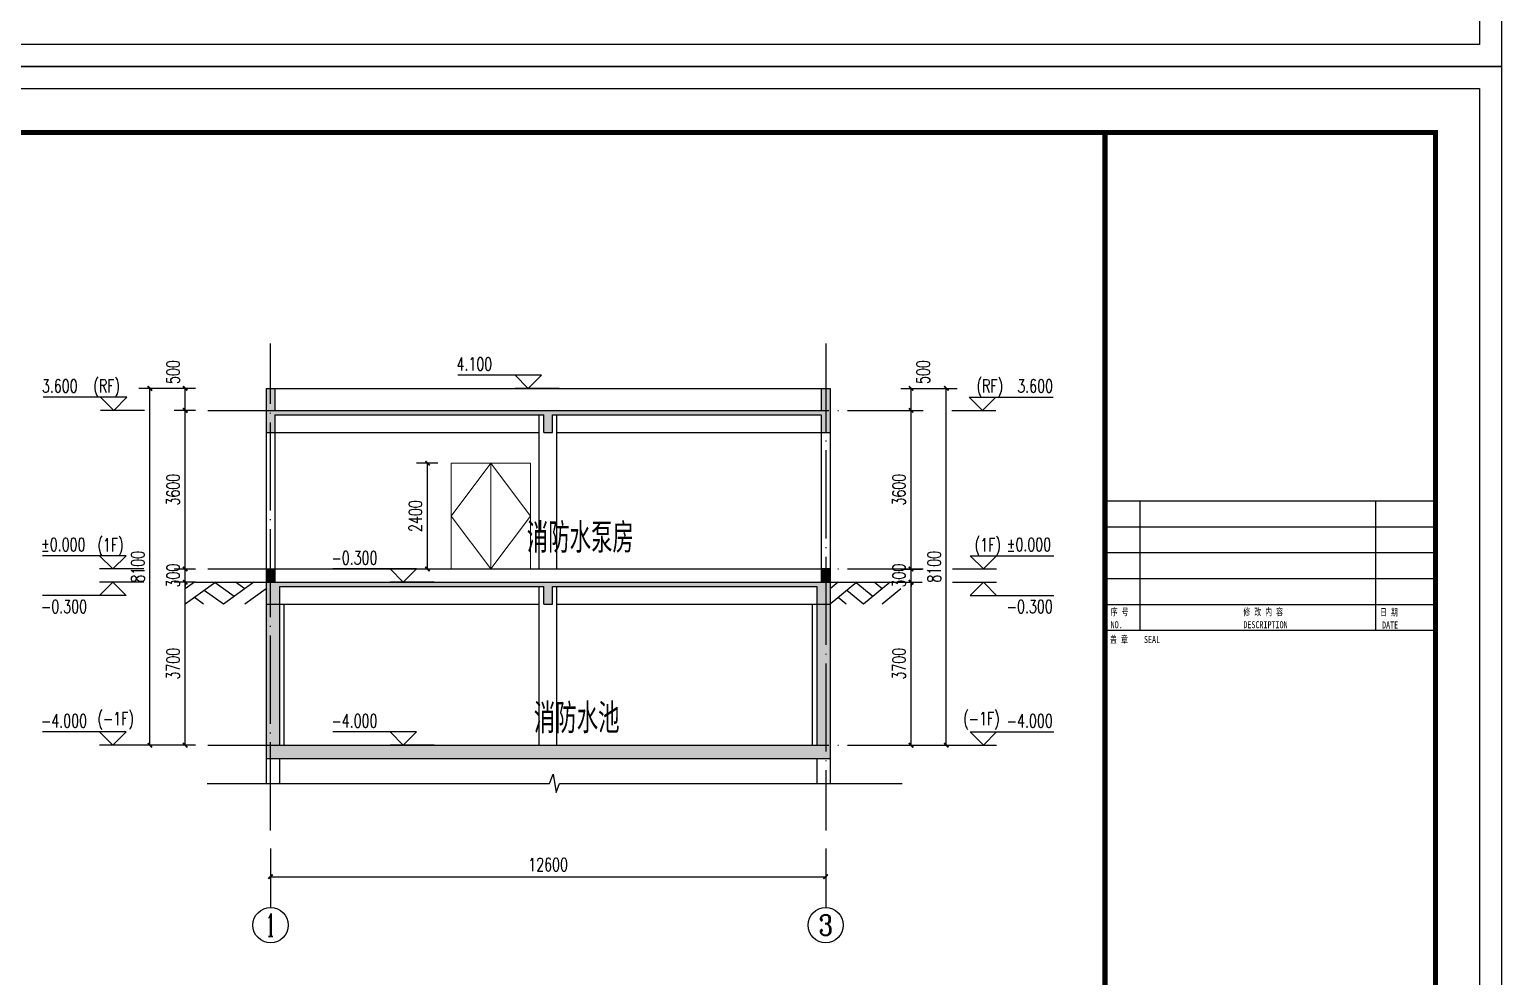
# Model space of a CAD drawing. Extents: x 19098 to 79498, y 3162 to 205862.
# Drawn here: x 46085 to 79498, y 68501 to 90001 of the extents above; entities that cross this region are included whole.
import ezdxf
from ezdxf.enums import TextEntityAlignment as Align

# ---------------------------------------------------------------- set-up
doc = ezdxf.new("R2010")
doc.units = 0
doc.header["$LTSCALE"] = 1000
doc.header["$MEASUREMENT"] = 0
doc.linetypes.add('DOTE', pattern=[2.42, 2, -0.2, 0.02, -0.2])
for name, color, linetype in [('2017_11-sheet-R$0$C-SHET-TTLB', 11, 'Continuous'), ('2017_11-sheet-R2$0$C-SHET-TTLB', 11, 'Continuous'), ('AXIS', 3, 'Continuous'), ('AXIS_TEXT', 7, 'Continuous'), ('C-SHET-TTLB', 11, 'Continuous'), ('DIM_ELEV', 3, 'Continuous'), ('DIM_SYMB', 3, 'Continuous'), ('DOTE', 1, 'Continuous'), ('PUB_DIM', 3, 'Continuous'), ('PUB_HATCH', 8, 'Continuous'), ('PUB_TEXT', 7, 'Continuous'), ('WALL', 9, 'Continuous')]:
    doc.layers.add(name, color=color, linetype=linetype)
doc.layers.add('WINDOW', color=4, linetype='Continuous', lineweight=9)
doc.styles.add('2017_11-sheet-R$0$SHEET-ECADI', font='simhei.ttf', dxfattribs={"width": 0.7})
doc.styles.add('2017_11-sheet-R2$0$SHEET-ECADI', font='simhei.ttf', dxfattribs={"width": 0.7})
doc.styles.add('_TCH_AXIS', font='COMPLEX', dxfattribs={"bigfont": 'GBCBIG'})
doc.styles.add('_TCH_DIM', font='SIMPLEX', dxfattribs={"bigfont": 'GBCBIG'})
doc.styles.add('_TCH_DIM_T3', font='SIMPLEX', dxfattribs={"width": 0.705882, "bigfont": 'GBCBIG'})
doc.styles.get("Standard").update_dxf_attribs({"font": 'gbenor.shx', "bigfont": 'gbcbig.shx'})
doc.dimstyles.new('_TCH_ARCH&&100', dxfattribs={"dimtxt": 297.5, "dimasz": 100, "dimexe": 250, "dimexo": 300, "dimgap": 126.25, "dimtad": 1, "dimdec": 0, "dimzin": 0, "dimdsep": 46, "dimtxsty": '_TCH_DIM_T3', "dimblk": 'ARCHTICK', "dimcen": 0.09, "dimclrt": 7, "dimazin": 2, "dimtfac": 1, "dimtdec": 0, "dimtix": 1, "dimtmove": 2, "dimatfit": 3, "dimfxl": 1, "dimtolj": 1, "dimtzin": 0, "dimarcsym": 0})

# ---------------------------------------------------------------- blocks, each defined once
blk = doc.blocks.new('2017_11-sheet-R', base_point=(415, 5))
at = {"layer": '2017_11-sheet-R$0$C-SHET-TTLB'}
blk.add_line((340, 292), (414.5, 292), dxfattribs=at)
at = {"layer": '2017_11-sheet-R$0$C-SHET-TTLB', "style": '2017_11-sheet-R$0$SHEET-ECADI', "width": 0.7}
blk.add_text('盖 章    SEAL', height=1.6, dxfattribs=at).set_placement((341.13, 289.12))
blk = doc.blocks.new('2017_11-sheet-R2', base_point=(415, 5))
at = {"layer": '2017_11-sheet-R2$0$C-SHET-TTLB'}
for p, q in [((340, 321.38), (414.5, 321.38)), ((347.91, 321.38), (347.91, 292)), ((401.42, 321.38), (401.42, 292)), ((340, 315.5), (414.5, 315.5)), ((340, 309.63), (414.5, 309.63)), ((340, 303.75), (414.5, 303.75)), ((340, 297.88), (414.5, 297.88)), ((340, 292), (414.5, 292))]:
    blk.add_line(p, q, dxfattribs=at)
at = {"layer": '2017_11-sheet-R2$0$C-SHET-TTLB', "style": '2017_11-sheet-R2$0$SHEET-ECADI', "width": 0.7}
for s, p in [('序 号', (341.27, 295.38)), ('NO.', (341.27, 292.47)), ('修 改 内 容', (371.39, 295.38)), ('DESCRIPTION', (371.39, 292.47)), ('日 期', (402.4, 295.3)), ('DATE', (402.87, 292.4))]:
    blk.add_text(s, height=1.6, dxfattribs=at).set_placement(p)
blk = doc.blocks.new('tukuang')
at = {"layer": 'C-SHET-TTLB'}
for points in [[(75902, 21920), (75902, -21080), (15502, -21080), (15502, 21920)], [(75402, 21420), (75402, -20580), (16002, -20580), (16002, 21420)]]:
    blk.add_lwpolyline(points, close=True, dxfattribs=at)
at = {"layer": 'C-SHET-TTLB', "const_width": 120}
blk.add_lwpolyline([(17842, 20420), (74402, 20420), (74402, -19580), (17842, -19580)], close=True, dxfattribs=at)
at = {"layer": 'C-SHET-TTLB'}
blk.add_lwpolyline([(66902, 20420, 120, 120, 0), (66902, -19580, 90, 90, 0)], format="xyseb", dxfattribs=at)
at = {"layer": 'C-SHET-TTLB', "xscale": 100, "yscale": 100, "zscale": 100}
for name in ['2017_11-sheet-R2', '2017_11-sheet-R']:
    blk.add_blockref(name, (74402, -19580), dxfattribs=at)
blk = doc.blocks.new('_ArchTick')
at = {"color": 0, "linetype": 'ByBlock', "const_width": 0.4}
blk.add_lwpolyline([(-0.5, -0.5), (0.5, 0.5)], dxfattribs=at)
blk = doc.blocks.new('*D156')
at = {"layer": 'Defpoints', "color": 0}
for p in [(55121, 80153), (55657, 80153), (55657, 77753)]:
    blk.add_point(p, dxfattribs=at)
at = {"layer": 'PUB_DIM', "color": 0, "lineweight": -2}
for p, q in [((55357, 80153), (54871, 80153)), ((55121, 77753), (55121, 80153)), ((55357, 77753), (54871, 77753))]:
    blk.add_line(p, q, dxfattribs=at)
at = {"layer": 'PUB_DIM', "color": 0, "lineweight": -2, "xscale": 100, "yscale": 100, "zscale": 100}
for p, rotation in [((55121, 80153), 90), ((55121, 77753), 270)]:
    blk.add_blockref('_ArchTick', p, dxfattribs=dict(at, rotation=rotation))
at = {"layer": 'PUB_DIM', "color": 7, "insert": (54846, 78953), "char_height": 297.5, "attachment_point": 5, "rotation": 90, "style": '_TCH_DIM_T3'}
blk.add_mtext('\\A1;2400', dxfattribs=at)
blk = doc.blocks.new('*D157')
at = {"layer": 'Defpoints', "color": 0}
for p in [(48820, 81853), (49851, 81853), (49851, 73753)]:
    blk.add_point(p, dxfattribs=at)
at = {"layer": 'PUB_DIM', "color": 0, "lineweight": -2}
for p, q in [((49551, 81853), (48570, 81853)), ((48820, 73753), (48820, 81853)), ((49551, 73753), (48570, 73753))]:
    blk.add_line(p, q, dxfattribs=at)
at = {"layer": 'PUB_DIM', "color": 0, "lineweight": -2, "xscale": 100, "yscale": 100, "zscale": 100}
for p, rotation in [((48820, 81853), 90), ((48820, 73753), 270)]:
    blk.add_blockref('_ArchTick', p, dxfattribs=dict(at, rotation=rotation))
at = {"layer": 'PUB_DIM', "color": 7, "insert": (48545, 77803), "char_height": 297.5, "attachment_point": 5, "rotation": 90, "style": '_TCH_DIM_T3'}
blk.add_mtext('\\A1;8100', dxfattribs=at)
blk = doc.blocks.new('*D246')
at = {"layer": 'Defpoints', "color": 0}
for p in [(49620, 77453), (50151, 77453), (50151, 73753)]:
    blk.add_point(p, dxfattribs=at)
at = {"layer": 'PUB_DIM', "color": 0, "lineweight": -2}
for p, q in [((49851, 77453), (49370, 77453)), ((49620, 73753), (49620, 77453)), ((49851, 73753), (49370, 73753))]:
    blk.add_line(p, q, dxfattribs=at)
at = {"layer": 'PUB_DIM', "color": 0, "lineweight": -2, "xscale": 100, "yscale": 100, "zscale": 100}
for p, rotation in [((49620, 77453), 90), ((49620, 73753), 270)]:
    blk.add_blockref('_ArchTick', p, dxfattribs=dict(at, rotation=rotation))
at = {"layer": 'PUB_DIM', "color": 7, "insert": (49345, 75603), "char_height": 297.5, "attachment_point": 5, "rotation": 90, "style": '_TCH_DIM_T3'}
blk.add_mtext('\\A1;3700', dxfattribs=at)
blk = doc.blocks.new('*D247')
at = {"layer": 'Defpoints', "color": 0}
for p in [(49620, 77753), (50151, 77753), (50151, 77453)]:
    blk.add_point(p, dxfattribs=at)
at = {"layer": 'PUB_DIM', "color": 0, "lineweight": -2}
for p, q in [((49620, 77753), (49620, 77853)), ((49851, 77753), (49370, 77753)), ((49620, 77453), (49620, 77753)), ((49851, 77453), (49370, 77453)), ((49620, 77453), (49620, 77353))]:
    blk.add_line(p, q, dxfattribs=at)
at = {"layer": 'PUB_DIM', "color": 0, "lineweight": -2, "xscale": 100, "yscale": 100, "zscale": 100}
for p, rotation in [((49620, 77753), 270), ((49620, 77453), 90)]:
    blk.add_blockref('_ArchTick', p, dxfattribs=dict(at, rotation=rotation))
at = {"layer": 'PUB_DIM', "color": 7, "insert": (49345, 77603), "char_height": 297.5, "attachment_point": 5, "rotation": 90, "style": '_TCH_DIM_T3'}
blk.add_mtext('\\A1;300', dxfattribs=at)
blk = doc.blocks.new('*D158')
at = {"layer": 'Defpoints', "color": 0}
for p in [(49620, 81353), (50151, 81353), (50151, 77753)]:
    blk.add_point(p, dxfattribs=at)
at = {"layer": 'PUB_DIM', "color": 0, "lineweight": -2}
for p, q in [((49851, 81353), (49370, 81353)), ((49620, 77753), (49620, 81353)), ((49851, 77753), (49370, 77753))]:
    blk.add_line(p, q, dxfattribs=at)
at = {"layer": 'PUB_DIM', "color": 0, "lineweight": -2, "xscale": 100, "yscale": 100, "zscale": 100}
for p, rotation in [((49620, 81353), 90), ((49620, 77753), 270)]:
    blk.add_blockref('_ArchTick', p, dxfattribs=dict(at, rotation=rotation))
at = {"layer": 'PUB_DIM', "color": 7, "insert": (49345, 79553), "char_height": 297.5, "attachment_point": 5, "rotation": 90, "style": '_TCH_DIM_T3'}
blk.add_mtext('\\A1;3600', dxfattribs=at)
blk = doc.blocks.new('*D159')
at = {"layer": 'Defpoints', "color": 0}
for p in [(49620, 81853), (50151, 81853), (50151, 81353)]:
    blk.add_point(p, dxfattribs=at)
at = {"layer": 'PUB_DIM', "color": 0, "lineweight": -2}
for p, q in [((49851, 81853), (49370, 81853)), ((49620, 81353), (49620, 81853)), ((49851, 81353), (49370, 81353))]:
    blk.add_line(p, q, dxfattribs=at)
at = {"layer": 'PUB_DIM', "color": 0, "lineweight": -2, "xscale": 100, "yscale": 100, "zscale": 100}
for p, rotation in [((49620, 81853), 90), ((49620, 81353), 270)]:
    blk.add_blockref('_ArchTick', p, dxfattribs=dict(at, rotation=rotation))
at = {"layer": 'PUB_DIM', "color": 7, "insert": (49345, 82223), "char_height": 297.5, "attachment_point": 5, "rotation": 90, "style": '_TCH_DIM_T3'}
blk.add_mtext('\\A1;500', dxfattribs=at)
blk = doc.blocks.new('*D160')
at = {"layer": 'AXIS', "color": 0, "lineweight": -2}
for p, q in [((51557, 71107), (51557, 70518)), ((64157, 71107), (64157, 70518)), ((51557, 70768), (64157, 70768))]:
    blk.add_line(p, q, dxfattribs=at)
at = {"layer": 'Defpoints', "color": 0}
for p in [(51557, 71407), (64157, 71407), (64157, 70768)]:
    blk.add_point(p, dxfattribs=at)
at = {"layer": 'AXIS', "color": 0, "lineweight": -2, "xscale": 100, "yscale": 100, "zscale": 100, "rotation": 180}
blk.add_blockref('_ArchTick', (51557, 70768), dxfattribs=at)
at = {"layer": 'AXIS', "color": 0, "lineweight": -2, "xscale": 100, "yscale": 100, "zscale": 100}
blk.add_blockref('_ArchTick', (64157, 70768), dxfattribs=at)
at = {"layer": 'AXIS', "color": 7, "insert": (57857, 71043), "char_height": 297.5, "attachment_point": 5, "style": '_TCH_DIM_T3'}
blk.add_mtext('\\A1;12600', dxfattribs=at)
blk = doc.blocks.new('$LinePat$素土夯实')
at = {"color": 0}
for p, q in [((0, -210), (210, 0)), ((120, -300), (420, 0)), ((420, 0), (608, -188)), ((495, -300), (795, 0)), ((615, 0), (705, -90)), ((315, -105), (502, -293)), ((210, -210), (300, -300)), ((705, -300), (795, -210))]:
    blk.add_line(p, q, dxfattribs=at)
blk = doc.blocks.new('*D273')
at = {"layer": 'Defpoints', "color": 0}
for p in [(65864, 81853), (66895, 81853), (65864, 73753)]:
    blk.add_point(p, dxfattribs=at)
at = {"layer": 'PUB_DIM', "color": 0, "lineweight": -2}
for p, q in [((66164, 81853), (67145, 81853)), ((66895, 73753), (66895, 81853)), ((66164, 73753), (67145, 73753))]:
    blk.add_line(p, q, dxfattribs=at)
at = {"layer": 'PUB_DIM', "color": 0, "lineweight": -2, "xscale": 100, "yscale": 100, "zscale": 100}
for p, rotation in [((66895, 81853), 90), ((66895, 73753), 270)]:
    blk.add_blockref('_ArchTick', p, dxfattribs=dict(at, rotation=rotation))
at = {"layer": 'PUB_DIM', "color": 7, "insert": (66620, 77803), "char_height": 297.5, "attachment_point": 5, "rotation": 90, "style": '_TCH_DIM_T3'}
blk.add_mtext('\\A1;8100', dxfattribs=at)
blk = doc.blocks.new('*D274')
at = {"layer": 'Defpoints', "color": 0}
for p in [(65564, 77453), (66095, 77453), (65564, 73753)]:
    blk.add_point(p, dxfattribs=at)
at = {"layer": 'PUB_DIM', "color": 0, "lineweight": -2}
for p, q in [((65864, 77453), (66345, 77453)), ((66095, 73753), (66095, 77453)), ((65864, 73753), (66345, 73753))]:
    blk.add_line(p, q, dxfattribs=at)
at = {"layer": 'PUB_DIM', "color": 0, "lineweight": -2, "xscale": 100, "yscale": 100, "zscale": 100}
for p, rotation in [((66095, 77453), 90), ((66095, 73753), 270)]:
    blk.add_blockref('_ArchTick', p, dxfattribs=dict(at, rotation=rotation))
at = {"layer": 'PUB_DIM', "color": 7, "insert": (65820, 75603), "char_height": 297.5, "attachment_point": 5, "rotation": 90, "style": '_TCH_DIM_T3'}
blk.add_mtext('\\A1;3700', dxfattribs=at)
blk = doc.blocks.new('*D275')
at = {"layer": 'Defpoints', "color": 0}
for p in [(65564, 77753), (66095, 77753), (65564, 77453)]:
    blk.add_point(p, dxfattribs=at)
at = {"layer": 'PUB_DIM', "color": 0, "lineweight": -2}
for p, q in [((66095, 77753), (66095, 77853)), ((65864, 77753), (66345, 77753)), ((66095, 77453), (66095, 77753)), ((65864, 77453), (66345, 77453)), ((66095, 77453), (66095, 77353))]:
    blk.add_line(p, q, dxfattribs=at)
at = {"layer": 'PUB_DIM', "color": 0, "lineweight": -2, "xscale": 100, "yscale": 100, "zscale": 100}
for p, rotation in [((66095, 77753), 270), ((66095, 77453), 90)]:
    blk.add_blockref('_ArchTick', p, dxfattribs=dict(at, rotation=rotation))
at = {"layer": 'PUB_DIM', "color": 7, "insert": (65820, 77603), "char_height": 297.5, "attachment_point": 5, "rotation": 90, "style": '_TCH_DIM_T3'}
blk.add_mtext('\\A1;300', dxfattribs=at)
blk = doc.blocks.new('*D276')
at = {"layer": 'Defpoints', "color": 0}
for p in [(65564, 81353), (66095, 81353), (65564, 77753)]:
    blk.add_point(p, dxfattribs=at)
at = {"layer": 'PUB_DIM', "color": 0, "lineweight": -2}
for p, q in [((65864, 81353), (66345, 81353)), ((66095, 77753), (66095, 81353)), ((65864, 77753), (66345, 77753))]:
    blk.add_line(p, q, dxfattribs=at)
at = {"layer": 'PUB_DIM', "color": 0, "lineweight": -2, "xscale": 100, "yscale": 100, "zscale": 100}
for p, rotation in [((66095, 81353), 90), ((66095, 77753), 270)]:
    blk.add_blockref('_ArchTick', p, dxfattribs=dict(at, rotation=rotation))
at = {"layer": 'PUB_DIM', "color": 7, "insert": (65820, 79553), "char_height": 297.5, "attachment_point": 5, "rotation": 90, "style": '_TCH_DIM_T3'}
blk.add_mtext('\\A1;3600', dxfattribs=at)
blk = doc.blocks.new('*D277')
at = {"layer": 'Defpoints', "color": 0}
for p in [(65564, 81853), (66095, 81853), (65564, 81353)]:
    blk.add_point(p, dxfattribs=at)
at = {"layer": 'PUB_DIM', "color": 0, "lineweight": -2}
for p, q in [((65864, 81853), (66345, 81853)), ((66095, 81353), (66095, 81853)), ((65864, 81353), (66345, 81353))]:
    blk.add_line(p, q, dxfattribs=at)
at = {"layer": 'PUB_DIM', "color": 0, "lineweight": -2, "xscale": 100, "yscale": 100, "zscale": 100}
for p, rotation in [((66095, 81853), 90), ((66095, 81353), 270)]:
    blk.add_blockref('_ArchTick', p, dxfattribs=dict(at, rotation=rotation))
at = {"layer": 'PUB_DIM', "color": 7, "insert": (66370, 82223), "char_height": 297.5, "attachment_point": 5, "rotation": 90, "style": '_TCH_DIM_T3'}
blk.add_mtext('\\A1;500', dxfattribs=at)

msp = doc.modelspace()

# ---------------------------------------------------------------- hatches: boundary and pattern name
at = {"layer": 'PUB_HATCH'}
h = msp.add_hatch(color=256, dxfattribs=at)
h.dxf.hatch_style = 1
h.paths.add_polyline_path([(64257.5, 81853.4), (64057.5, 81853.4), (64057.5, 81353.4), (51657.5, 81353.4), (51657.5, 81853.4), (51457.5, 81853.4), (51457.5, 80853.4), (51657.5, 80853.4), (51657.5, 81253.4), (57757.5, 81253.4), (57757.5, 80853.4), (57957.5, 80853.4), (57957.5, 81253.4), (64057.5, 81253.4), (64057.5, 80853.4), (64257.5, 80853.4)])
h = msp.add_hatch(color=256, dxfattribs=at)
h.dxf.hatch_style = 1
h.paths.add_polyline_path([(51657.5, 77753.4), (51457.5, 77753.4), (51457.5, 77453.4), (51657.5, 77453.4)])
h = msp.add_hatch(color=256, dxfattribs=at)
h.dxf.hatch_style = 1
h.paths.add_polyline_path([(64257.5, 77753.4), (64057.5, 77753.4), (64057.5, 77453.4), (64257.5, 77453.4)])
h = msp.add_hatch(color=256, dxfattribs=at)
h.dxf.hatch_style = 1
h.paths.add_polyline_path([(57957.5, 77353.4), (63957.5, 77353.4), (63957.5, 76953.4), (64257.5, 76953.4), (64257.5, 77453.4), (51457.5, 77453.4), (51457.5, 77153.4), (51457.5, 76953.4), (51757.5, 76953.4), (51757.5, 77353.4), (57757.5, 77353.4), (57757.5, 76953.4), (57957.5, 76953.4)])
h = msp.add_hatch(color=256, dxfattribs=at)
h.dxf.hatch_style = 1
h.paths.add_polyline_path([(64257.5, 77253.4), (63957.5, 77253.4), (63957.5, 73753.4), (51757.5, 73753.4), (51757.5, 77253.4), (51657.5, 77253.4), (51457.5, 77253.4), (51457.5, 73454.4), (64257.5, 73454.4)])

# ---------------------------------------------------------------- linework, layer by layer
at = {"layer": 'AXIS'}
for p, q in [((51557.5, 71407), (51557.5, 70068.2)), ((64157.5, 71407), (64157.5, 70068.2))]:
    msp.add_line(p, q, dxfattribs=at)
for centre in [(51557.5, 69668.2), (64157.5, 69668.2)]:
    msp.add_circle(centre, 400, dxfattribs=at)
at = {"layer": 'DIM_ELEV'}
for p, q in [((57708.1, 82153.4), (55808.1, 82153.4)), ((57408.1, 81853.4), (57108.1, 82153.4)), ((57408.1, 81853.4), (57708.1, 82153.4)), ((48298.1, 81653.4), (46398.1, 81653.4)), ((47998.1, 81353.4), (47698.1, 81653.4)), ((47998.1, 81353.4), (48298.1, 81653.4)), ((58108.1, 81853.4), (57108.1, 81853.4)), ((67716.9, 81353.4), (67416.9, 81653.4)), ((67416.9, 81653.4), (69316.9, 81653.4)), ((67716.9, 81353.4), (68016.9, 81653.4)), ((48698.1, 81353.4), (47698.1, 81353.4)), ((67016.9, 81353.4), (68016.9, 81353.4)), ((48278.4, 78053.4), (46378.4, 78053.4)), ((47978.4, 77753.4), (47678.4, 78053.4)), ((47978.4, 77753.4), (48278.4, 78053.4)), ((67736.6, 77753.4), (67436.6, 78053.4)), ((67436.6, 78053.4), (69336.6, 78053.4)), ((67736.6, 77753.4), (68036.6, 78053.4)), ((48678.4, 77753.4), (47678.4, 77753.4)), ((54869.7, 77753.4), (52969.7, 77753.4)), ((54569.7, 77453.4), (54269.7, 77753.4)), ((54569.7, 77453.4), (54869.7, 77753.4)), ((67036.6, 77753.4), (68036.6, 77753.4)), ((48678.4, 77453.4), (47678.4, 77453.4)), ((47978.4, 77453.4), (47678.4, 77153.4)), ((47978.4, 77453.4), (48278.4, 77153.4)), ((55269.7, 77453.4), (54269.7, 77453.4)), ((67036.6, 77453.4), (68036.6, 77453.4)), ((67736.6, 77453.4), (67436.6, 77153.4)), ((67736.6, 77453.4), (68036.6, 77153.4)), ((48278.4, 77153.4), (46378.4, 77153.4)), ((67436.6, 77153.4), (69336.6, 77153.4)), ((48278.4, 74053.4), (46378.4, 74053.4)), ((47978.4, 73753.4), (47678.4, 74053.4)), ((47978.4, 73753.4), (48278.4, 74053.4)), ((54869.7, 74053.4), (52969.7, 74053.4)), ((54569.7, 73753.4), (54269.7, 74053.4)), ((54569.7, 73753.4), (54869.7, 74053.4)), ((67736.6, 73753.4), (67436.6, 74053.4)), ((67436.6, 74053.4), (69336.6, 74053.4)), ((67736.6, 73753.4), (68036.6, 74053.4)), ((48678.4, 73753.4), (47678.4, 73753.4)), ((55269.7, 73753.4), (54269.7, 73753.4)), ((67036.6, 73753.4), (68036.6, 73753.4))]:
    msp.add_line(p, q, dxfattribs=at)
at = {"layer": 'DIM_SYMB'}
msp.add_lwpolyline([(50115.9, 72886.5), (57892.5, 72886.5), (57968.9, 73096.5), (58042.9, 72676.5), (58117.5, 72886.5), (65894, 72886.5)], dxfattribs=at)
at = {"layer": 'DOTE', "linetype": 'DOTE'}
for p, q in [((51557.5, 71820.5), (51557.5, 82868.8)), ((64157.5, 82868.8), (64157.5, 71820.5)), ((50131.4, 81353.4), (66366.2, 81353.4)), ((50131.4, 77753.4), (66366.2, 77753.4)), ((50131.4, 73753.4), (66366.2, 73753.4))]:
    msp.add_line(p, q, dxfattribs=at)
at = {"layer": 'WALL'}
for p, q in [((51457.5, 81853.4), (64257.5, 81853.4)), ((51457.5, 81853.4), (51457.5, 73454.4)), ((51657.5, 81853.4), (51657.5, 81353.4)), ((64057.5, 81853.4), (64057.5, 81353.4)), ((64257.5, 81853.4), (64257.5, 73454.4)), ((51457.5, 81353.4), (51457.5, 81053.4)), ((51657.5, 81353.4), (64057.5, 81353.4)), ((51657.5, 81253.4), (51657.5, 80853.4)), ((51657.5, 81253.4), (57757.5, 81253.4)), ((57657.5, 77753.4), (57657.5, 81253.4)), ((57757.5, 80853.4), (57757.5, 81253.4)), ((57957.5, 81253.4), (64057.5, 81253.4)), ((57957.5, 80853.4), (57957.5, 81253.4)), ((58057.5, 77753.4), (58057.5, 81253.4)), ((64057.5, 81253.4), (64057.5, 77453.4)), ((64057.5, 81253.4), (64057.5, 80853.4)), ((51457.5, 80853.4), (51657.5, 80853.4)), ((51657.5, 80853.4), (51657.5, 77453.4)), ((51657.5, 80853.4), (57657.5, 80853.4)), ((57757.5, 80853.4), (57957.5, 80853.4)), ((58057.5, 80853.4), (64057.5, 80853.4)), ((64057.5, 80853.4), (64257.5, 80853.4)), ((51657.5, 77753.4), (57657.5, 77753.4)), ((57657.5, 77753.4), (64057.5, 77753.4)), ((51457.5, 77453.4), (51457.5, 77153.4)), ((51457.5, 77453.4), (64257.5, 77453.4)), ((51757.5, 77353.4), (51757.5, 76953.4)), ((51757.5, 77353.4), (51757.5, 73753.4)), ((51757.5, 77353.4), (57757.5, 77353.4)), ((57657.5, 73753.4), (57657.5, 77353.4)), ((57757.5, 76953.4), (57757.5, 77353.4)), ((57957.5, 77353.4), (63957.5, 77353.4)), ((57957.5, 76953.4), (57957.5, 77353.4)), ((58057.5, 73753.4), (58057.5, 77353.4)), ((63957.5, 77353.4), (63957.5, 76953.4)), ((63957.5, 77353.4), (63957.5, 73753.4)), ((51457.5, 76953.4), (51757.5, 76953.4)), ((51657.5, 76953.4), (57657.5, 76953.4)), ((51857.5, 76953.4), (51857.5, 73753.4)), ((57757.5, 76953.4), (57957.5, 76953.4)), ((58057.5, 76953.4), (63957.5, 76953.4)), ((63857.5, 73753.4), (63857.5, 76953.4)), ((63957.5, 76953.4), (64257.5, 76953.4)), ((51757.5, 73753.4), (63957.5, 73753.4)), ((51457.5, 73454.4), (64257.5, 73454.4)), ((51457.5, 73454.4), (51457.5, 72886.5)), ((51757.5, 73454.4), (51757.5, 72886.5)), ((63957.5, 73454.4), (63957.5, 72886.5)), ((64257.5, 73454.4), (64257.5, 72886.5))]:
    msp.add_line(p, q, dxfattribs=at)
for points in [[(51457.5, 77753.4), (51657.5, 77753.4)], [(64257.5, 77753.4), (64057.5, 77753.4)], [(49851.2, 77453.4), (51457.5, 77453.4)], [(64257.5, 77453.4), (65863.8, 77453.4)]]:
    msp.add_lwpolyline(points, dxfattribs=at)
at = {"layer": 'WINDOW', "color": 251}
for p, q in [((55657.5, 80153.4), (55657.5, 77753.4)), ((55657.5, 80153.4), (57457.5, 80153.4)), ((56557.5, 80153.4), (56557.5, 77753.4)), ((57457.5, 80153.4), (57457.5, 77753.4))]:
    msp.add_line(p, q, dxfattribs=at)
msp.add_lwpolyline([(56557.5, 80153.4), (55657.5, 78953.4), (56557.5, 77753.4), (57457.5, 78953.4), (56557.5, 80153.4)], dxfattribs=at)

# ---------------------------------------------------------------- block references
at = {"layer": 'C-SHET-TTLB'}
for p in [(3595.7, 110241.6), (3595.7, 67241.6)]:
    msp.add_blockref('tukuang', p, dxfattribs=at)
at = {"layer": 'WALL', "yscale": 1.666666666666667, "zscale": 1.666666666666667}
for p, xscale, rotation in [((51457.5, 76953.4), 2.311172007235205, 180), ((65863.8, 76953.4), 2.020542033927281, 180.0000000000005)]:
    msp.add_blockref('$LinePat$素土夯实', p, dxfattribs=dict(at, xscale=xscale, rotation=rotation))

# ---------------------------------------------------------------- texts
at = {"layer": 'AXIS_TEXT', "style": '_TCH_AXIS'}
for s, height, p, p2 in [('1', 514.7, (51447.2, 69410.8), (51667.8, 69410.8)), ('3', 465.9, (64002.2, 69435.2), (64312.8, 69435.2))]:
    msp.add_text(s, height=height, dxfattribs=at).set_placement(p, p2, align=Align.FIT)
at = {"layer": 'PUB_TEXT', "style": '_TCH_DIM', "width": 0.705882}
for s, p in [('4.100', (55778.1, 82258.4)), ('3.600', (46368.1, 81758.4)), ('(RF)', (47535.1, 81760.3)), ('(RF)', (67579.9, 81760.3)), ('3.600', (68506.9, 81758.4)), ('%%P0.000', (46348.4, 78158.4)), ('(1F)', (47627.4, 78152.6)), ('(1F)', (67537.6, 78152.6)), ('%%P0.000', (68266.6, 78158.4)), ('-0.300', (52939.7, 77858.4)), ('-0.300', (46348.4, 76750.9)), ('-0.300', (68266.6, 76750.9)), ('(-1F)', (47627.4, 74208.2)), ('(-1F)', (67277.6, 74208.2)), ('-4.000', (46348.4, 74158.4)), ('-4.000', (52939.7, 74158.4)), ('-4.000', (68266.6, 74158.4))]:
    msp.add_text(s, height=297.5, dxfattribs=at).set_placement(p)
at = {"layer": 'PUB_TEXT'}
for s, p in [('消防水泵房', (57373.5, 78121.2)), ('消防水池', (57533.9, 74025.6))]:
    msp.add_text(s, height=675.18, dxfattribs=at).set_placement(p)

# ---------------------------------------------------------------- dimensions: what is measured, and where the dimension line sits
at = {"layer": 'AXIS'}
dim = msp.add_aligned_dim(p1=(51557.5, 71407), p2=(64157.5, 71407), distance=-638.8, dimstyle='_TCH_ARCH&&100', dxfattribs=at)
dim.commit()
dim.dimension.update_dxf_attribs({"geometry": '*D160', "text_midpoint": (57857.5, 71043.2)})
at = {"layer": 'PUB_DIM'}
for base, p1, p2, picture, middle in [((49620.1, 81853.4), (50151.2, 81353.4), (50151.2, 81853.4), '*D159', (49345.1, 82223.4)), ((66094.9, 81853.4), (65563.8, 81353.4), (65563.8, 81853.4), '*D277', (66369.9, 82223.4))]:
    dim = msp.add_linear_dim(base=base, p1=p1, p2=p2, angle=90, dimstyle='_TCH_ARCH&&100', dxfattribs=at)
    dim.commit()
    dim.dimension.update_dxf_attribs({"geometry": picture, "text_midpoint": middle, "dimtype": 129})
for p1, p2, distance, picture, middle in [((49851.2, 73753.4), (49851.2, 81853.4), 1031.1, '*D157', (48545.1, 77803.4)), ((65863.8, 73753.4), (65863.8, 81853.4), -1031.1, '*D273', (66619.9, 77803.4)), ((50151.2, 77753.4), (50151.2, 81353.4), 531.1, '*D158', (49345.1, 79553.4)), ((65563.8, 77753.4), (65563.8, 81353.4), -531.1, '*D276', (65819.9, 79553.4)), ((55657.5, 77753.4), (55657.5, 80153.4), 536.2, '*D156', (54846.3, 78953.4)), ((50151.2, 77453.4), (50151.2, 77753.4), 531.1, '*D247', (49345.1, 77603.4)), ((65563.8, 77453.4), (65563.8, 77753.4), -531.1, '*D275', (65819.9, 77603.4)), ((50151.2, 73753.4), (50151.2, 77453.4), 531.1, '*D246', (49345.1, 75603.4)), ((65563.8, 73753.4), (65563.8, 77453.4), -531.1, '*D274', (65819.9, 75603.4))]:
    dim = msp.add_aligned_dim(p1=p1, p2=p2, distance=distance, dimstyle='_TCH_ARCH&&100', dxfattribs=at)
    dim.commit()
    dim.dimension.update_dxf_attribs({"geometry": picture, "text_midpoint": middle})

doc.saveas('drawing.dxf')
